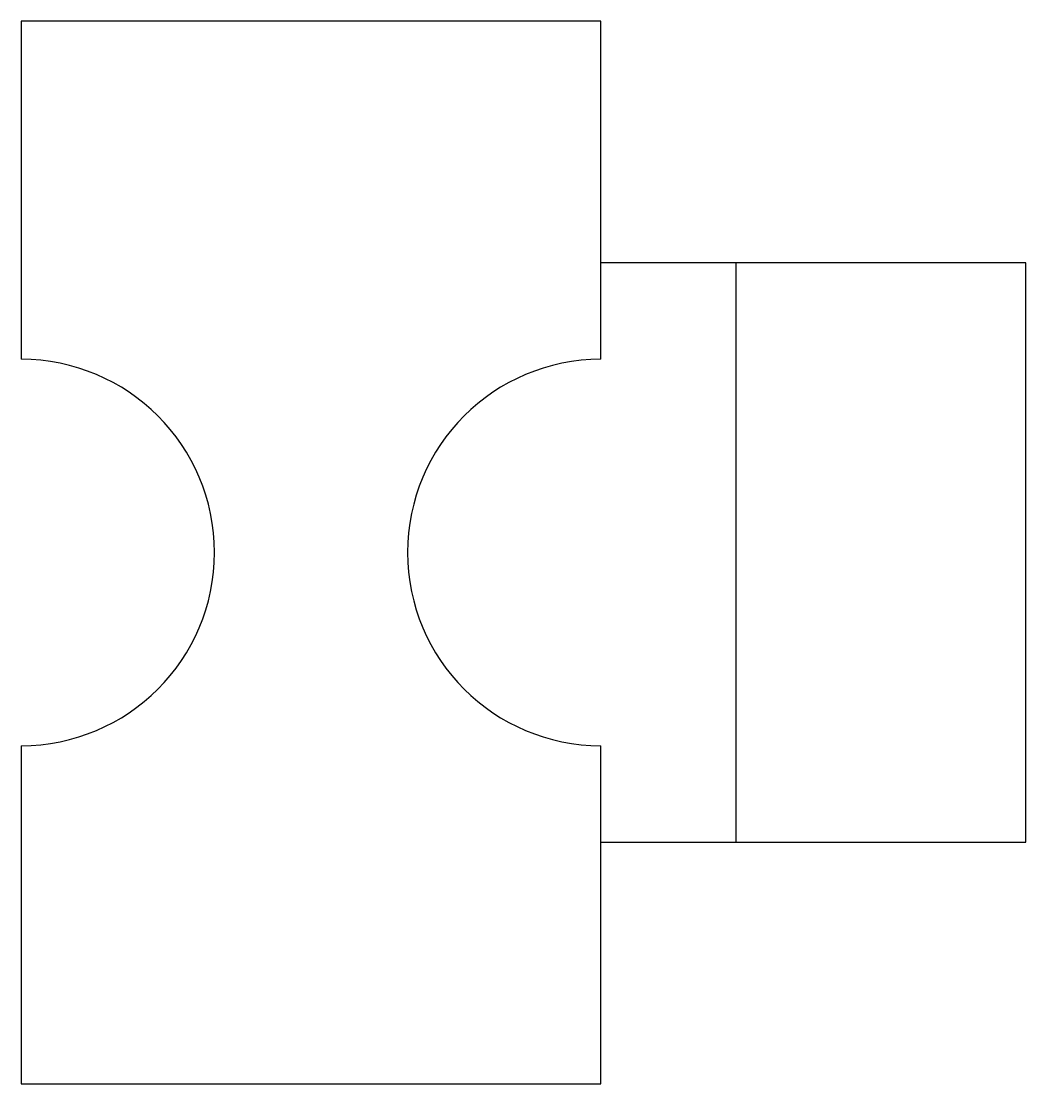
# Model space of a CAD drawing. Header units: millimetres. Extents: x -1.92 to 3.28, y -1.5 to 4.
import ezdxf

# ---------------------------------------------------------------- set-up
doc = ezdxf.new("R2010")
doc.units = ezdxf.units.MM
doc.layers.add('jidou1', color=3, linetype='Continuous')

msp = doc.modelspace()

# ---------------------------------------------------------------- linework, layer by layer
at = {"layer": 'jidou1', "color": 3, "linetype": 'Continuous'}
for p, q in [((-1.9242, 4), (-1.9242, 2.25)), ((1.0758, 4), (-1.9242, 4)), ((1.0758, 2.25), (1.0758, 4)), ((1.7758, 2.75), (1.0758, 2.75)), ((1.7758, 2.75), (1.7758, -0.25)), ((3.2758, 2.75), (1.7758, 2.75)), ((3.2758, -0.25), (3.2758, 2.75)), ((-1.9242, 0.25), (-1.9242, -1.5)), ((1.0758, -1.5), (1.0758, 0.25)), ((1.0758, -0.25), (1.7758, -0.25)), ((1.7758, -0.25), (3.2758, -0.25)), ((-1.9242, -1.5), (1.0758, -1.5))]:
    msp.add_line(p, q, dxfattribs=at)
for centre, start, end in [((-1.9242, 1.25), 270, 90), ((1.0758, 1.25), 90, 270)]:
    msp.add_arc(centre, 1, start, end, dxfattribs=at)

doc.saveas('drawing.dxf')
